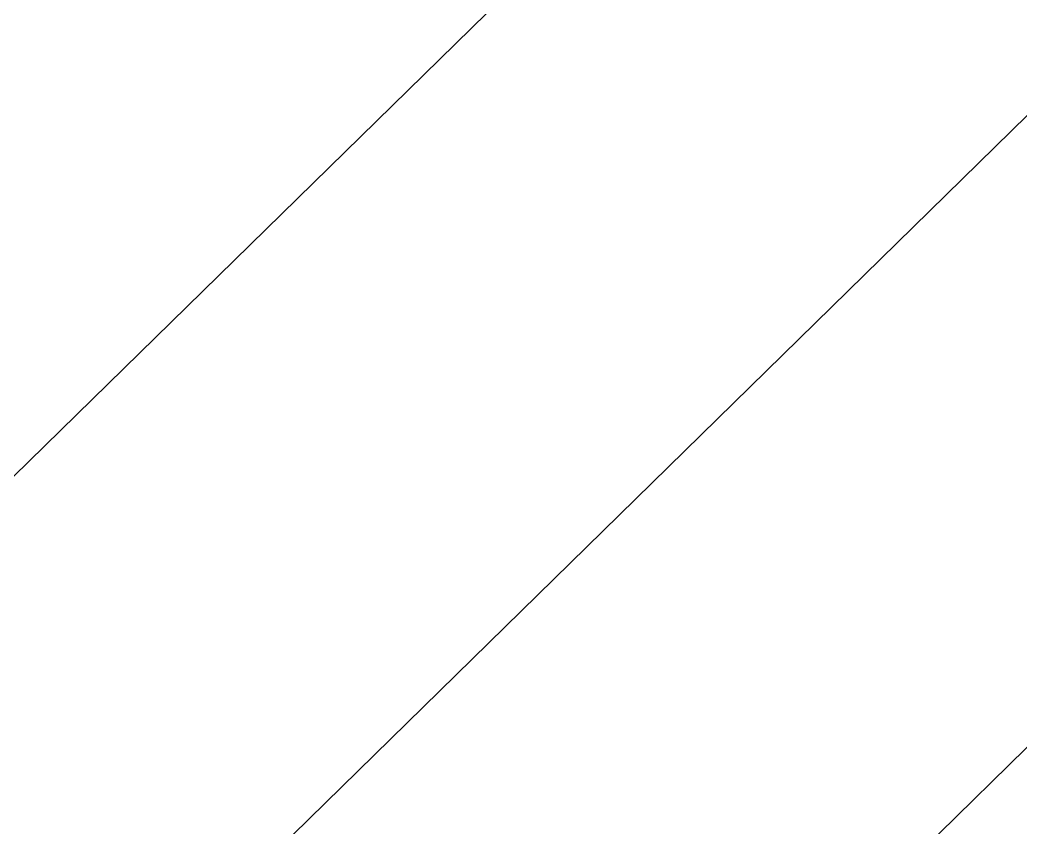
# Model space of a CAD drawing. Extents: x 7084 to 11035, y 13750 to 16729.
# Drawn here: x 8690.83 to 8691.598, y 15509.23 to 15509.85 of the extents above; entities that cross this region are included whole.
import ezdxf

# ---------------------------------------------------------------- set-up
doc = ezdxf.new("R2010")
doc.units = 0
doc.layers.add('Default', color=7, linetype='Continuous')

msp = doc.modelspace()

# ---------------------------------------------------------------- linework, layer by layer
at = {"layer": 'Default'}
for points in [[(8481.63194, 15214.79084), (8532.16404, 15241.22652), (8539.74325, 15240.77355), (8596.67875, 15358.7113), (8617.28857, 15361.88205), (8666.09039, 15431.01807), (8681.41565, 15423.61967), (8750.32065, 15405.65305), (8824.23283, 15451.84812), (8748.5182, 15543.5908), (8705.8166, 15501.7742), (8690.49134, 15509.1726), (8733.19295, 15550.9892), (8755.53601, 15596.5453), (8847.03943, 15661.61449), (9001.57867, 15698.21587), (9017.65706, 15724.07688), (9065.89223, 15690.74492), (9261.0996, 15684.64462), (9370.90368, 15646.00985), (9482.7413, 15603.30825), (9547.62909, 15620.54891), (9854.674, 15537.17908)], [(8666.35462, 15430.63896), (8681.34672, 15423.4014), (8750.44636, 15405.38402), (8824.56734, 15451.70959), (8748.63883, 15543.71143), (8705.8166, 15501.7767), (8690.8245, 15509.01426), (8733.64673, 15550.94899), (8755.50408, 15595.51474), (8847.26598, 15660.76774), (9002.24177, 15697.47252), (9017.97063, 15722.77133), (9065.15721, 15690.16398), (9260.91602, 15684.04644), (9371.03027, 15645.30254), (9483.18382, 15602.48031), (9546.661, 15619.34618), (9854.57327, 15535.74084)], [(8484.98567, 15214.24325), (8533.32072, 15239.52955), (8540.5704, 15239.09627), (8597.82757, 15357.70034), (8617.54131, 15360.73323), (8666.61885, 15430.25985), (8681.27779, 15423.18312), (8750.57208, 15405.11499), (8824.90185, 15451.57105), (8748.75946, 15543.83206), (8705.8166, 15501.7792), (8691.15766, 15508.85593), (8734.10052, 15550.90878), (8755.47214, 15594.48418), (8847.49253, 15659.92099), (9002.90487, 15696.72917), (9018.2842, 15721.46578), (9064.42219, 15689.58304), (9260.73243, 15683.44827)]]:
    msp.add_lwpolyline(points, dxfattribs=at)

doc.saveas('drawing.dxf')
